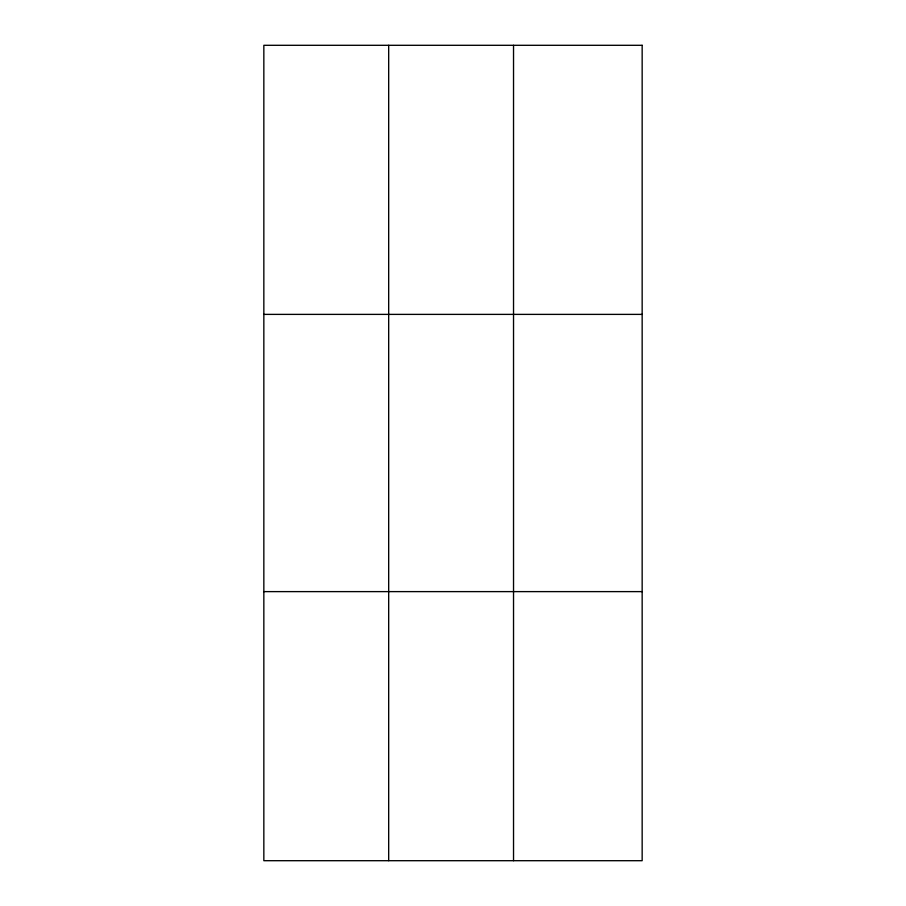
<?xml version="1.0" encoding="UTF-8"?>
<svg xmlns="http://www.w3.org/2000/svg" width="906" height="906" viewBox="0 0 906 906"><rect width="100%" height="100%" fill="white"/><g stroke="black" fill="none" stroke-linecap="round" stroke-linejoin="round"><path stroke-width="1.36" d="M388.685 860.7L388.685 45.3M513.532 860.7L513.532 45.3M263.839 314.382L642.161 314.382M263.839 591.618L642.161 591.618M642.161 45.3L642.161 860.7L263.839 860.7L263.839 45.3L642.161 45.3"/></g></svg>
